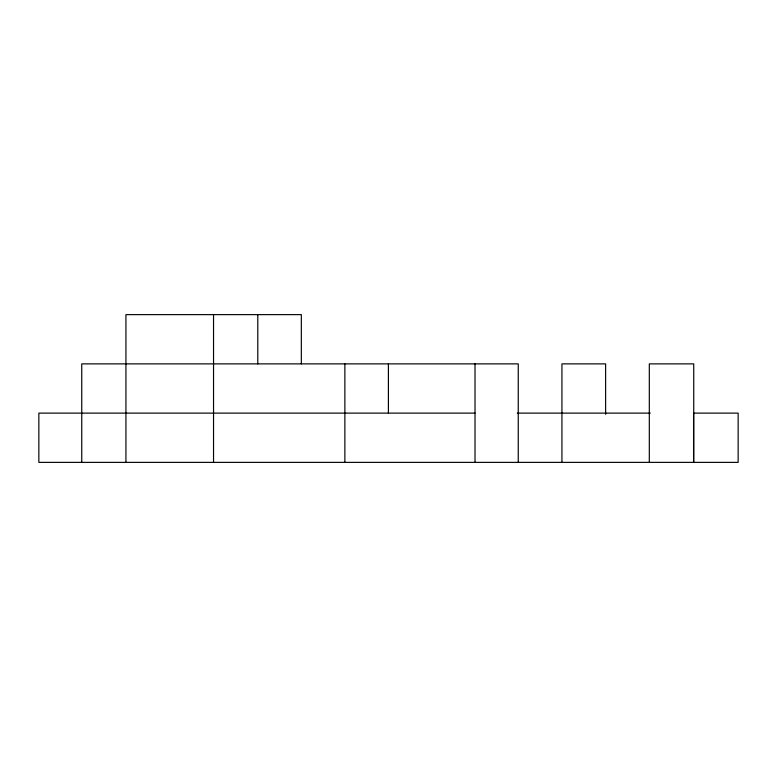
<?xml version="1.0" encoding="UTF-8"?>
<svg xmlns="http://www.w3.org/2000/svg" width="777" height="777" viewBox="0 0 777 777"><rect width="100%" height="100%" fill="white"/><g stroke="black" fill="none" stroke-linecap="round" stroke-linejoin="round"><path stroke-width="1.17" d="M475.019 413.121L38.85 413.121L38.85 462.373L738.15 462.373L738.15 413.121L693.735 413.121M517.268 413.121L650.281 413.121M693.735 462.373L693.735 363.879L649.31 363.879L649.31 462.373M693.57 413.121L693.57 462.373M605.623 414.326L605.623 363.879L561.936 363.879L561.936 462.373M518.249 462.373L518.249 363.879L81.75 363.879L81.75 462.373M475.019 363.879L475.019 462.373M388.403 363.879L388.403 413.121M344.871 363.879L344.871 462.373M301.33 363.879L301.33 314.627L125.932 314.627L125.932 462.373M257.789 314.627L257.789 363.879M213.539 314.627L213.539 462.373"/></g></svg>
